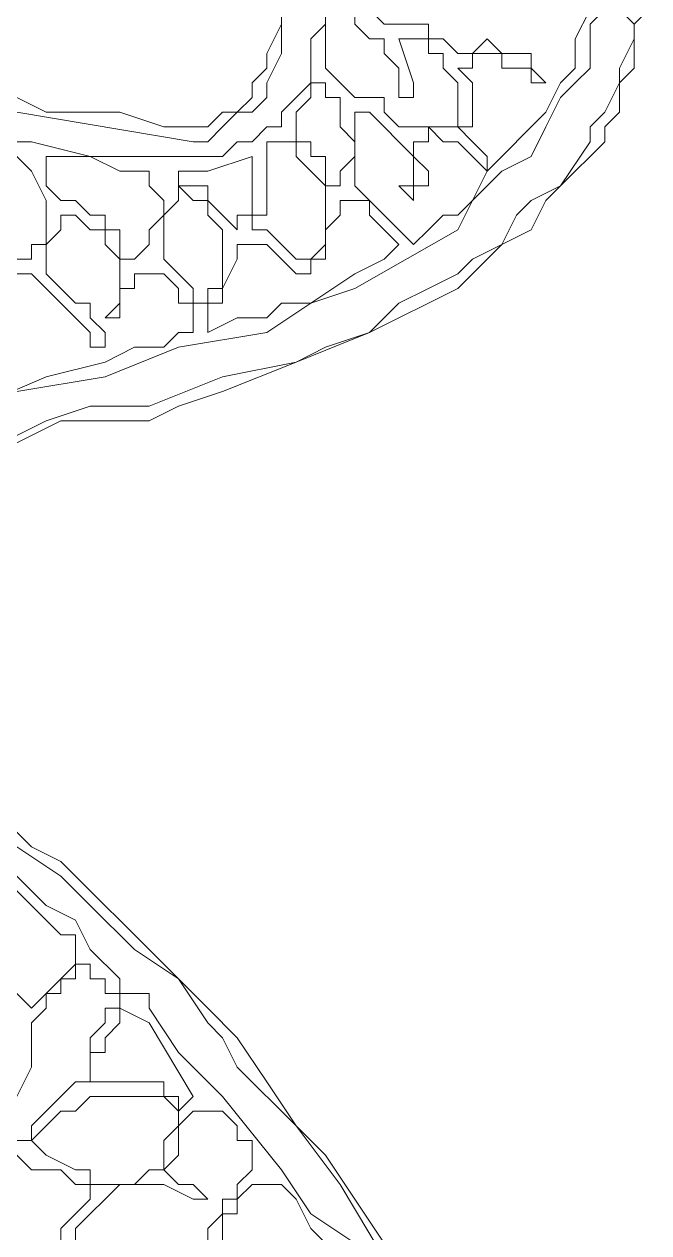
# Model space of a CAD drawing. Extents: x -66030 to 95157, y -13132 to 45879.
# Drawn here: x -15583.3 to -15417.3, y 14755.6 to 15077 of the extents above; entities that cross this region are included whole.
import ezdxf

# ---------------------------------------------------------------- set-up
doc = ezdxf.new("R2010")
doc.units = 0
doc.header["$LTSCALE"] = 100
doc.header["$MEASUREMENT"] = 0
doc.layers.get('0').update_dxf_attribs({"linetype": 'CONTINUOUS'})

msp = doc.modelspace()

# ---------------------------------------------------------------- linework, layer by layer
at = {"lineweight": 0}
for points in [[(-15585.27, 15057.48), (-15577.46, 15053.58), (-15557.93, 15053.58), (-15546.21, 15049.67), (-15534.49, 15049.67), (-15530.58, 15053.58), (-15526.68, 15053.58), (-15522.77, 15057.48), (-15522.77, 15061.39), (-15518.87, 15065.29), (-15518.87, 15069.2), (-15514.96, 15077.01), (-15514.96, 15084.82)], [(-15503.24, 15080.92), (-15503.24, 15077.01), (-15507.15, 15073.11), (-15507.15, 15069.2), (-15507.15, 15065.29), (-15507.15, 15061.39), (-15511.05, 15057.48), (-15511.05, 15057.48), (-15514.96, 15053.58), (-15514.96, 15049.67), (-15518.87, 15049.67), (-15522.77, 15045.76), (-15526.68, 15045.76), (-15530.58, 15041.86), (-15534.49, 15041.86), (-15538.4, 15041.86), (-15546.21, 15041.86), (-15554.02, 15041.86), (-15565.74, 15041.86), (-15581.36, 15045.76), (-15593.08, 15045.76)], [(-15417.31, 15080.92), (-15421.22, 15077.01), (-15421.22, 15069.2), (-15421.22, 15065.29), (-15425.12, 15061.39), (-15425.12, 15053.58), (-15429.03, 15049.67), (-15429.03, 15045.76), (-15432.94, 15041.86), (-15436.84, 15037.95), (-15444.65, 15030.14), (-15448.56, 15022.33), (-15456.37, 15018.42), (-15464.18, 15010.61), (-15468.09, 15006.7), (-15475.9, 15002.8), (-15483.71, 14998.89), (-15491.52, 14994.99), (-15511.05, 14987.17), (-15530.58, 14979.36), (-15542.3, 14975.46), (-15550.11, 14971.55), (-15561.83, 14971.55), (-15573.55, 14971.55), (-15581.36, 14967.64), (-15589.17, 14963.74)], [(-15585.27, 15053.58), (-15538.4, 15045.76), (-15534.49, 15045.76), (-15530.58, 15049.67), (-15526.68, 15053.58), (-15522.77, 15053.58), (-15518.87, 15057.48), (-15518.87, 15061.39), (-15514.96, 15069.2), (-15514.96, 15073.11), (-15514.96, 15077.01), (-15514.96, 15080.92)], [(-15425.12, 15080.92), (-15421.22, 15077.01), (-15421.22, 15073.11), (-15425.12, 15065.29), (-15425.12, 15061.39), (-15429.03, 15053.58), (-15432.94, 15049.67), (-15432.94, 15045.76), (-15440.75, 15034.05), (-15448.56, 15030.14), (-15452.47, 15026.23), (-15456.37, 15018.42), (-15464.18, 15014.52), (-15468.09, 15010.61), (-15475.9, 15006.7), (-15483.71, 15002.8), (-15491.52, 14994.99), (-15503.24, 14991.08), (-15511.05, 14987.17), (-15530.58, 14983.27), (-15550.11, 14975.46), (-15565.74, 14975.46), (-15577.46, 14971.55), (-15585.27, 14967.64)], [(-15585.27, 14979.36), (-15561.83, 14983.27), (-15542.3, 14991.08), (-15518.87, 14994.99), (-15507.15, 15002.8), (-15495.43, 15006.7), (-15468.09, 15022.33), (-15464.18, 15030.14), (-15456.37, 15037.95), (-15448.56, 15041.86), (-15444.65, 15049.67), (-15440.75, 15057.48), (-15436.84, 15061.39), (-15432.94, 15065.29), (-15432.94, 15073.11), (-15432.94, 15077.01), (-15429.03, 15080.92)], [(-15432.94, 15080.92), (-15436.84, 15073.11), (-15436.84, 15065.29), (-15440.75, 15061.39), (-15444.65, 15053.58), (-15448.56, 15049.67), (-15456.37, 15041.86), (-15460.28, 15037.95), (-15464.18, 15030.14), (-15468.09, 15026.23), (-15471.99, 15026.23), (-15475.9, 15022.33), (-15479.81, 15018.42), (-15483.71, 15022.33), (-15483.71, 15022.33), (-15487.62, 15026.23), (-15487.62, 15026.23), (-15491.52, 15030.14), (-15495.43, 15034.05), (-15495.43, 15037.95), (-15495.43, 15041.86), (-15495.43, 15045.76), (-15495.43, 15053.58), (-15495.43, 15053.58), (-15491.52, 15053.58), (-15491.52, 15053.58), (-15487.62, 15049.67), (-15483.71, 15045.76), (-15483.71, 15045.76), (-15479.81, 15041.86), (-15479.81, 15037.95), (-15479.81, 15037.95), (-15479.81, 15034.05), (-15483.71, 15034.05), (-15479.81, 15030.14), (-15479.81, 15030.14), (-15479.81, 15030.14), (-15479.81, 15034.05), (-15475.9, 15034.05), (-15475.9, 15037.95), (-15475.9, 15037.95), (-15475.9, 15037.95), (-15479.81, 15041.86), (-15479.81, 15045.76), (-15479.81, 15045.76), (-15475.9, 15045.76), (-15475.9, 15049.67), (-15475.9, 15049.67), (-15471.99, 15045.76), (-15468.09, 15045.76), (-15468.09, 15045.76), (-15464.18, 15041.86), (-15464.18, 15041.86), (-15460.28, 15037.95), (-15460.28, 15037.95), (-15460.28, 15037.95), (-15460.28, 15041.86), (-15460.28, 15041.86), (-15460.28, 15041.86), (-15460.28, 15041.86), (-15464.18, 15045.76), (-15464.18, 15045.76), (-15464.18, 15045.76), (-15464.18, 15045.76), (-15468.09, 15049.67), (-15468.09, 15049.67), (-15471.99, 15049.67), (-15475.9, 15049.67), (-15475.9, 15049.67), (-15479.81, 15049.67), (-15479.81, 15049.67), (-15479.81, 15049.67), (-15483.71, 15049.67), (-15487.62, 15053.58), (-15487.62, 15057.48), (-15491.52, 15057.48), (-15491.52, 15057.48), (-15491.52, 15057.48), (-15495.43, 15057.48), (-15495.43, 15057.48), (-15503.24, 15065.29), (-15503.24, 15069.2), (-15503.24, 15069.2), (-15503.24, 15073.11), (-15503.24, 15077.01), (-15503.24, 15080.92)], [(-15495.43, 15080.92), (-15495.43, 15077.01), (-15491.52, 15073.11), (-15487.62, 15073.11), (-15487.62, 15069.2), (-15483.71, 15065.29), (-15483.71, 15057.48), (-15483.71, 15057.48), (-15479.81, 15057.48), (-15479.81, 15057.48), (-15479.81, 15061.39), (-15483.71, 15073.11), (-15483.71, 15073.11), (-15483.71, 15073.11), (-15479.81, 15073.11), (-15475.9, 15073.11), (-15475.9, 15069.2), (-15471.99, 15069.2), (-15471.99, 15065.29), (-15468.09, 15061.39), (-15468.09, 15057.48), (-15468.09, 15049.67), (-15464.18, 15049.67), (-15464.18, 15053.58), (-15464.18, 15053.58), (-15464.18, 15057.48), (-15464.18, 15057.48), (-15464.18, 15061.39), (-15468.09, 15065.29), (-15464.18, 15065.29), (-15464.18, 15065.29), (-15464.18, 15069.2), (-15460.28, 15069.2), (-15460.28, 15069.2), (-15456.37, 15069.2), (-15456.37, 15065.29), (-15452.47, 15065.29), (-15452.47, 15065.29), (-15448.56, 15065.29), (-15448.56, 15061.39), (-15448.56, 15061.39), (-15444.65, 15061.39), (-15444.65, 15061.39), (-15444.65, 15061.39), (-15448.56, 15065.29), (-15448.56, 15065.29), (-15448.56, 15069.2), (-15452.47, 15069.2), (-15456.37, 15069.2), (-15460.28, 15073.11), (-15460.28, 15073.11), (-15464.18, 15069.2), (-15468.09, 15069.2), (-15471.99, 15073.11), (-15475.9, 15073.11), (-15475.9, 15077.01), (-15479.81, 15077.01), (-15483.71, 15077.01), (-15483.71, 15077.01), (-15487.62, 15077.01), (-15491.52, 15080.92)], [(-15585.27, 15041.86), (-15581.36, 15037.95), (-15577.46, 15030.14), (-15577.46, 15030.14), (-15577.46, 15026.23), (-15577.46, 15022.33), (-15577.46, 15022.33), (-15577.46, 15018.42), (-15581.36, 15018.42), (-15581.36, 15014.52), (-15585.27, 15014.52)], [(-15585.27, 15010.61), (-15581.36, 15010.61), (-15577.46, 15006.7), (-15573.55, 15002.8), (-15569.64, 14998.89), (-15569.64, 14998.89), (-15565.74, 14994.99), (-15565.74, 14991.08), (-15565.74, 14991.08), (-15565.74, 14991.08), (-15565.74, 14991.08), (-15561.83, 14991.08), (-15561.83, 14994.99), (-15561.83, 14994.99), (-15565.74, 14998.89), (-15565.74, 15002.8), (-15569.64, 15002.8), (-15573.55, 15006.7), (-15577.46, 15010.61), (-15577.46, 15014.52), (-15577.46, 15014.52), (-15577.46, 15018.42), (-15577.46, 15018.42), (-15573.55, 15022.33), (-15573.55, 15026.23), (-15569.64, 15026.23), (-15569.64, 15026.23), (-15565.74, 15022.33), (-15565.74, 15022.33), (-15561.83, 15022.33), (-15561.83, 15018.42), (-15557.93, 15014.52), (-15557.93, 15014.52), (-15557.93, 15010.61), (-15557.93, 15006.7), (-15557.93, 15006.7), (-15557.93, 15006.7), (-15557.93, 15006.7), (-15554.02, 15006.7), (-15554.02, 15010.61), (-15554.02, 15010.61), (-15550.11, 15010.61), (-15546.21, 15010.61), (-15542.3, 15006.7), (-15542.3, 15002.8), (-15538.4, 15002.8), (-15538.4, 14998.89), (-15538.4, 14998.89), (-15538.4, 14994.99), (-15538.4, 14994.99), (-15538.4, 14994.99), (-15542.3, 14994.99), (-15546.21, 14991.08), (-15546.21, 14991.08), (-15554.02, 14991.08), (-15561.83, 14987.17), (-15577.46, 14983.27), (-15604.8, 14971.55)], [(-15585.27, 14862.18), (-15581.36, 14858.28), (-15573.55, 14854.37), (-15565.74, 14846.56), (-15554.02, 14834.84), (-15546.21, 14827.03), (-15534.49, 14815.31), (-15526.68, 14807.5), (-15518.87, 14795.78), (-15511.05, 14784.06), (-15503.24, 14776.25), (-15495.43, 14764.53), (-15487.62, 14752.82)], [(-15585.27, 14858.28), (-15573.55, 14850.47), (-15565.74, 14842.65), (-15554.02, 14830.94), (-15542.3, 14823.12), (-15534.49, 14811.41), (-15530.58, 14807.5), (-15526.68, 14799.69), (-15511.05, 14784.06), (-15499.34, 14768.44), (-15487.62, 14748.91)], [(-15495.43, 14752.82), (-15507.15, 14760.63), (-15514.96, 14772.35), (-15530.58, 14791.88), (-15542.3, 14803.59), (-15550.11, 14815.31), (-15550.11, 14815.31), (-15550.11, 14819.22), (-15550.11, 14819.22), (-15554.02, 14819.22), (-15554.02, 14819.22), (-15557.93, 14819.22), (-15557.93, 14823.12), (-15565.74, 14830.94), (-15569.64, 14838.75), (-15577.46, 14842.65), (-15585.27, 14850.47)], [(-15585.27, 14846.56), (-15581.36, 14842.65), (-15581.36, 14842.65), (-15577.46, 14838.75), (-15573.55, 14834.84), (-15569.64, 14834.84), (-15569.64, 14830.94), (-15569.64, 14827.03), (-15581.36, 14815.31), (-15585.27, 14819.22)], [(-15585.27, 14791.88), (-15581.36, 14799.69), (-15581.36, 14803.59), (-15581.36, 14811.41), (-15577.46, 14815.31), (-15577.46, 14819.22), (-15573.55, 14819.22), (-15573.55, 14823.12), (-15573.55, 14823.12), (-15569.64, 14823.12), (-15569.64, 14827.03), (-15565.74, 14827.03), (-15565.74, 14823.12), (-15565.74, 14823.12), (-15561.83, 14823.12), (-15561.83, 14819.22), (-15557.93, 14819.22), (-15557.93, 14819.22), (-15557.93, 14815.31), (-15561.83, 14815.31), (-15561.83, 14811.41), (-15565.74, 14807.5), (-15565.74, 14807.5), (-15565.74, 14807.5), (-15565.74, 14803.59), (-15565.74, 14799.69), (-15565.74, 14799.69), (-15565.74, 14795.78), (-15565.74, 14795.78), (-15569.64, 14795.78), (-15569.64, 14795.78), (-15573.55, 14791.88), (-15577.46, 14787.97), (-15581.36, 14784.06), (-15581.36, 14780.16), (-15585.27, 14780.16)], [(-15569.64, 14752.82), (-15569.64, 14756.72), (-15569.64, 14756.72), (-15565.74, 14760.63), (-15565.74, 14760.63), (-15561.83, 14764.53), (-15561.83, 14764.53), (-15557.93, 14768.44), (-15550.11, 14768.44), (-15546.21, 14768.44), (-15538.4, 14764.53), (-15538.4, 14764.53), (-15534.49, 14764.53), (-15534.49, 14764.53), (-15534.49, 14764.53), (-15538.4, 14768.44), (-15538.4, 14768.44), (-15542.3, 14768.44), (-15546.21, 14772.35), (-15546.21, 14772.35), (-15542.3, 14776.25), (-15542.3, 14780.16), (-15542.3, 14784.06), (-15538.4, 14787.97), (-15538.4, 14787.97), (-15534.49, 14787.97), (-15530.58, 14787.97), (-15530.58, 14787.97), (-15526.68, 14784.06), (-15526.68, 14780.16), (-15522.77, 14780.16), (-15522.77, 14776.25), (-15522.77, 14772.35), (-15522.77, 14772.35), (-15526.68, 14768.44), (-15526.68, 14764.53), (-15530.58, 14764.53), (-15530.58, 14760.63), (-15534.49, 14756.72), (-15534.49, 14752.82)], [(-15585.27, 14776.25), (-15581.36, 14772.35), (-15573.55, 14772.35), (-15569.64, 14768.44), (-15565.74, 14768.44), (-15565.74, 14764.53), (-15565.74, 14764.53), (-15569.64, 14760.63), (-15573.55, 14756.72), (-15573.55, 14756.72), (-15573.55, 14752.82)], [(-15530.58, 14752.82), (-15530.58, 14756.72), (-15530.58, 14760.63), (-15526.68, 14760.63), (-15526.68, 14764.53), (-15526.68, 14764.53), (-15522.77, 14768.44), (-15518.87, 14768.44), (-15518.87, 14768.44), (-15514.96, 14768.44), (-15511.05, 14764.53), (-15511.05, 14764.53), (-15507.15, 14756.72), (-15503.24, 14752.82)]]:
    msp.add_lwpolyline(points, dxfattribs=at)
for points in [[(-15499.34, 15049.67), (-15495.43, 15045.76), (-15495.43, 15041.86), (-15499.34, 15037.95), (-15499.34, 15034.05), (-15499.34, 15034.05), (-15503.24, 15034.05), (-15503.24, 15037.95), (-15503.24, 15041.86), (-15507.15, 15041.86), (-15507.15, 15045.76), (-15507.15, 15045.76), (-15511.05, 15045.76), (-15511.05, 15049.67), (-15511.05, 15049.67), (-15511.05, 15053.58), (-15511.05, 15053.58), (-15507.15, 15057.48), (-15507.15, 15057.48), (-15507.15, 15057.48), (-15507.15, 15061.39), (-15503.24, 15061.39), (-15503.24, 15061.39), (-15503.24, 15057.48), (-15499.34, 15057.48), (-15499.34, 15053.58), (-15499.34, 15049.67)], [(-15507.15, 15037.95), (-15503.24, 15034.05), (-15503.24, 15030.14), (-15503.24, 15026.23), (-15503.24, 15026.23), (-15503.24, 15022.33), (-15503.24, 15018.42), (-15507.15, 15014.52), (-15507.15, 15014.52), (-15503.24, 15014.52), (-15503.24, 15014.52), (-15503.24, 15018.42), (-15503.24, 15018.42), (-15503.24, 15022.33), (-15499.34, 15026.23), (-15499.34, 15026.23), (-15499.34, 15030.14), (-15499.34, 15030.14), (-15499.34, 15030.14), (-15495.43, 15030.14), (-15491.52, 15030.14), (-15491.52, 15026.23), (-15491.52, 15026.23), (-15487.62, 15022.33), (-15483.71, 15018.42), (-15487.62, 15014.52), (-15495.43, 15010.61), (-15507.15, 15002.8), (-15514.96, 15002.8), (-15518.87, 14998.89), (-15526.68, 14998.89), (-15534.49, 14994.99), (-15534.49, 14998.89), (-15534.49, 15002.8), (-15538.4, 15002.8), (-15538.4, 15006.7), (-15542.3, 15010.61), (-15546.21, 15014.52), (-15546.21, 15018.42), (-15546.21, 15026.23), (-15542.3, 15030.14), (-15542.3, 15037.95), (-15538.4, 15037.95), (-15534.49, 15037.95), (-15522.77, 15041.86), (-15522.77, 15041.86), (-15522.77, 15041.86), (-15522.77, 15037.95), (-15522.77, 15037.95), (-15522.77, 15034.05), (-15522.77, 15030.14), (-15522.77, 15026.23), (-15522.77, 15026.23), (-15526.68, 15026.23), (-15526.68, 15022.33), (-15530.58, 15026.23), (-15534.49, 15030.14), (-15534.49, 15034.05), (-15538.4, 15034.05), (-15538.4, 15034.05), (-15542.3, 15034.05), (-15542.3, 15034.05), (-15538.4, 15030.14), (-15534.49, 15030.14), (-15534.49, 15026.23), (-15530.58, 15022.33), (-15530.58, 15022.33), (-15530.58, 15018.42), (-15530.58, 15014.52), (-15530.58, 15010.61), (-15530.58, 15006.7), (-15534.49, 15006.7), (-15534.49, 15002.8), (-15530.58, 15002.8), (-15530.58, 15002.8), (-15530.58, 15002.8), (-15530.58, 15006.7), (-15530.58, 15006.7), (-15526.68, 15014.52), (-15526.68, 15018.42), (-15526.68, 15018.42), (-15526.68, 15018.42), (-15522.77, 15018.42), (-15518.87, 15018.42), (-15518.87, 15018.42), (-15514.96, 15014.52), (-15511.05, 15010.61), (-15511.05, 15010.61), (-15507.15, 15010.61), (-15507.15, 15010.61), (-15507.15, 15010.61), (-15507.15, 15014.52), (-15511.05, 15014.52), (-15511.05, 15014.52), (-15514.96, 15018.42), (-15518.87, 15022.33), (-15518.87, 15022.33), (-15522.77, 15022.33), (-15522.77, 15022.33), (-15522.77, 15026.23), (-15518.87, 15026.23), (-15518.87, 15030.14), (-15518.87, 15037.95), (-15518.87, 15037.95), (-15518.87, 15041.86), (-15518.87, 15041.86), (-15518.87, 15045.76), (-15518.87, 15045.76), (-15514.96, 15045.76), (-15514.96, 15045.76), (-15511.05, 15045.76), (-15511.05, 15041.86), (-15507.15, 15037.95)], [(-15550.11, 15037.95), (-15550.11, 15034.05), (-15546.21, 15030.14), (-15546.21, 15030.14), (-15546.21, 15026.23), (-15550.11, 15022.33), (-15550.11, 15018.42), (-15550.11, 15018.42), (-15554.02, 15014.52), (-15554.02, 15014.52), (-15554.02, 15014.52), (-15557.93, 15014.52), (-15557.93, 15014.52), (-15557.93, 15018.42), (-15557.93, 15022.33), (-15561.83, 15022.33), (-15561.83, 15026.23), (-15565.74, 15026.23), (-15565.74, 15026.23), (-15569.64, 15030.14), (-15573.55, 15030.14), (-15577.46, 15034.05), (-15577.46, 15037.95), (-15577.46, 15037.95), (-15577.46, 15041.86), (-15577.46, 15041.86), (-15577.46, 15041.86), (-15573.55, 15041.86), (-15569.64, 15041.86), (-15565.74, 15041.86), (-15557.93, 15037.95), (-15554.02, 15037.95), (-15550.11, 15037.95), (-15550.11, 15037.95)], [(-15557.93, 15006.7), (-15557.93, 15002.8), (-15557.93, 15002.8), (-15557.93, 14998.89), (-15561.83, 14998.89), (-15561.83, 14998.89), (-15557.93, 15002.8), (-15557.93, 15002.8), (-15557.93, 15006.7), (-15557.93, 15006.7)], [(-15538.4, 14791.88), (-15538.4, 14791.88), (-15542.3, 14787.97), (-15542.3, 14784.06), (-15546.21, 14780.16), (-15546.21, 14772.35), (-15550.11, 14772.35), (-15550.11, 14772.35), (-15554.02, 14768.44), (-15554.02, 14768.44), (-15557.93, 14768.44), (-15561.83, 14768.44), (-15561.83, 14768.44), (-15565.74, 14768.44), (-15565.74, 14772.35), (-15569.64, 14772.35), (-15577.46, 14776.25), (-15581.36, 14780.16), (-15581.36, 14780.16), (-15577.46, 14784.06), (-15577.46, 14784.06), (-15573.55, 14787.97), (-15569.64, 14787.97), (-15565.74, 14791.88), (-15561.83, 14791.88), (-15554.02, 14791.88), (-15550.11, 14791.88), (-15546.21, 14791.88), (-15542.3, 14787.97), (-15542.3, 14791.88), (-15546.21, 14791.88), (-15546.21, 14795.78), (-15550.11, 14795.78), (-15554.02, 14795.78), (-15557.93, 14795.78), (-15565.74, 14795.78), (-15565.74, 14799.69), (-15565.74, 14803.59), (-15561.83, 14803.59), (-15561.83, 14807.5), (-15557.93, 14811.41), (-15557.93, 14811.41), (-15557.93, 14815.31), (-15550.11, 14811.41), (-15538.4, 14791.88)]]:
    msp.add_lwpolyline(points, close=True, dxfattribs=at)

doc.saveas('drawing.dxf')
